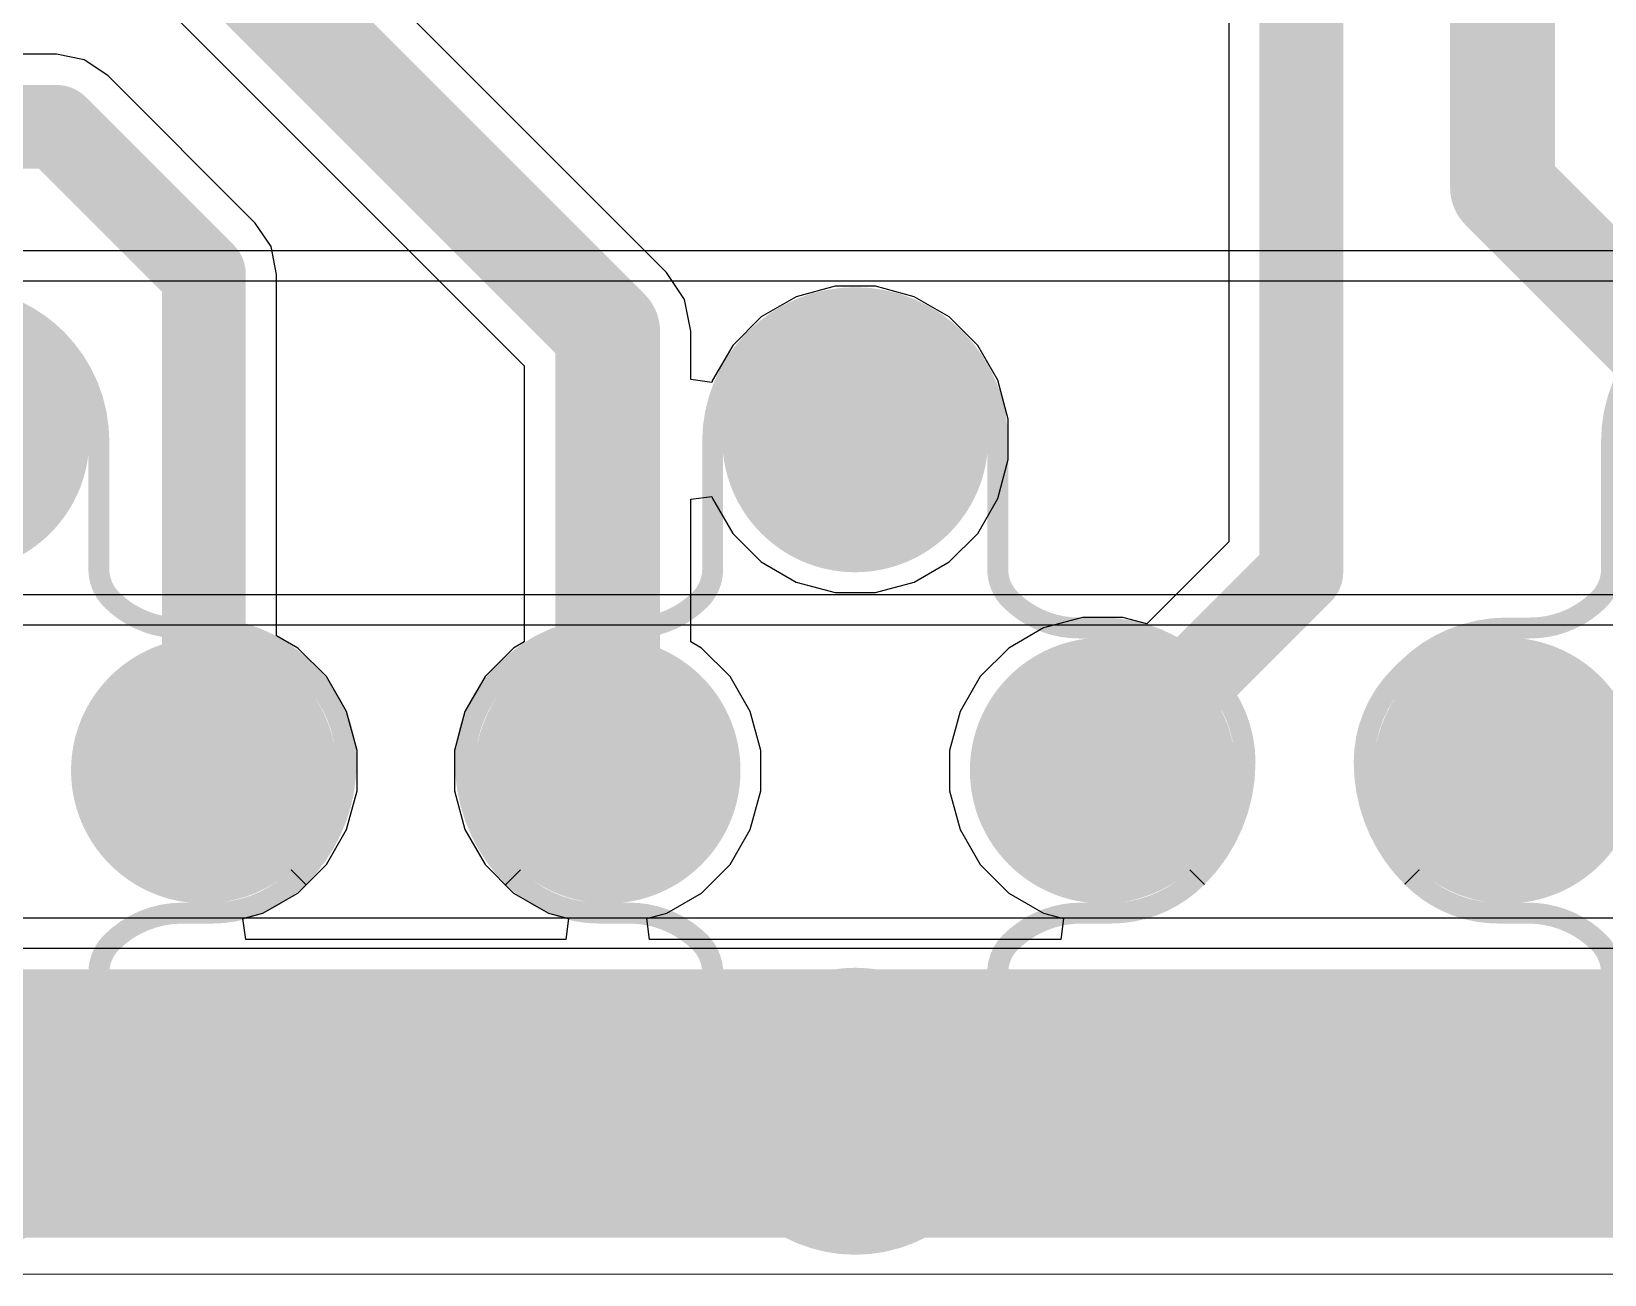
# Model space of a CAD drawing. Header units: millimetres. Extents: x 0.2 to 47.8, y 0.1 to 26.
# Drawn here: x 31.01 to 40.54, y 0.25 to 7.79 of the extents above; entities that cross this region are included whole.
import ezdxf

# ---------------------------------------------------------------- set-up
doc = ezdxf.new("R2010")
doc.units = ezdxf.units.MM
for name, color, linetype in [('BottomLayer', 5, 'Continuous'), ('TopLayer', 1, 'Continuous'), ('TopOverlay', 2, 'Continuous'), ('TopPaste', 8, 'Continuous'), ('TopSolder', 216, 'Continuous'), ('ViaHoleLayer', 16, 'Continuous')]:
    doc.layers.add(name, color=color, linetype=linetype)

# ---------------------------------------------------------------- blocks, each defined once
blk = doc.blocks.new('2_2_P___17')
at = {"layer": 'TopLayer'}
h = blk.add_hatch(color=1, dxfattribs=at)
edge = h.paths.add_edge_path()
edge.add_arc((0, 2.00000108), 0.7499985, 0, 360)
h = blk.add_hatch(color=1, dxfattribs=at)
edge = h.paths.add_edge_path()
edge.add_arc((-1.49999954, 0), 0.7499985, 0, 360)
h = blk.add_hatch(color=1, dxfattribs=at)
edge = h.paths.add_edge_path()
edge.add_arc((1.49999954, 0), 0.7499985, 0, 360)
h = blk.add_hatch(color=1, dxfattribs=at)
edge = h.paths.add_edge_path()
edge.add_arc((0, -2.0066), 0.7499985, 0, 360)
at = {"layer": 'TopPaste'}
h = blk.add_hatch(color=8, dxfattribs=at)
edge = h.paths.add_edge_path()
edge.add_arc((0, 2.00000108), 0.7499985, 0, 360)
h = blk.add_hatch(color=8, dxfattribs=at)
edge = h.paths.add_edge_path()
edge.add_arc((-1.49999954, 0), 0.7499985, 0, 360)
h = blk.add_hatch(color=8, dxfattribs=at)
edge = h.paths.add_edge_path()
edge.add_arc((1.49999954, 0), 0.7499985, 0, 360)
h = blk.add_hatch(color=8, dxfattribs=at)
edge = h.paths.add_edge_path()
edge.add_arc((0, -2.0066), 0.7499985, 0, 360)
at = {"layer": 'TopSolder'}
h = blk.add_hatch(color=216, dxfattribs=at)
edge = h.paths.add_edge_path()
edge.add_arc((0, 2.00000108), 0.80499966, 0, 360)
h = blk.add_hatch(color=216, dxfattribs=at)
edge = h.paths.add_edge_path()
edge.add_arc((-1.49999954, 0), 0.80499966, 0, 360)
h = blk.add_hatch(color=216, dxfattribs=at)
edge = h.paths.add_edge_path()
edge.add_arc((1.49999954, 0), 0.80499966, 0, 360)
h = blk.add_hatch(color=216, dxfattribs=at)
edge = h.paths.add_edge_path()
edge.add_arc((0, -2.0066), 0.80499966, 0, 360)
at = {"layer": 'TopOverlay', "const_width": 0.127}
for points in [[(-0.6070473, 2.6187527, -0.198912367379658), (0, 2.8702)], [(0, 2.8702, -0.198912367379658), (0.6070473, 2.6187527)], [(-0.8636, 1.99937878, -0.198912367379658), (-0.6070473, 2.6187527)], [(0.6070473, 2.6187527, -0.198912367379658), (0.8636, 1.99937878)], [(-0.8636, 1.22536204, -0.198912367379658), (-0.9397999999999999, 1.0414)], [(0.9397999999999999, 1.0414, -0.198912367379658), (0.8636, 1.22536204)], [(-0.9397999999999999, 1.0414, -0.198912367379658), (-1.3690473, 0.8636)], [(1.3690473, 0.8636, -0.198912367379658), (0.9397999999999999, 1.0414)], [(-2.06972662, 0.64807338, -0.198912367379658), (-1.5494, 0.8636)], [(1.5494, 0.8636, -0.198912367379658), (2.06972662, 0.64807338)], [(-2.3622, -0.0508, -0.198912367379658), (-2.07483202, 0.64296798)], [(2.07483202, 0.64296798, -0.198912367379658), (2.3622, -0.0508)], [(-2.14667338, -0.5711266199999999, -0.198912367379658), (-2.3622, -0.0508)], [(2.3622, -0.0508, -0.198912367379658), (2.14667338, -0.5711266199999999)], [(-1.4986, -0.8636, -0.198912367379658), (-2.1056473, -0.6121527)], [(2.1056473, -0.6121527, -0.198912367379658), (1.4986, -0.8636)], [(-1.35672068, -0.8636, -0.198912367379658), (-0.9397999999999999, -1.0362946)], [(0.9397999999999999, -1.0362946, -0.198912367379658), (1.35672068, -0.8636)], [(-0.9397999999999999, -1.0362946, -0.198912367379658), (-0.8636, -1.22025664)], [(0.8636, -1.22025664, -0.198912367379658), (0.9397999999999999, -1.0362946)], [(-0.6070473, -2.6136473, -0.198912367379658), (-0.8636, -1.99427338)], [(0.8636, -1.99427338, -0.198912367379658), (0.6070473, -2.6136473)], [(0, -2.8650946, -0.198912367379658), (-0.6070473, -2.6136473)], [(0.6070473, -2.6136473, -0.198912367379658), (0, -2.8650946)]]:
    blk.add_lwpolyline(points, format="xyb", dxfattribs=at)
at = {"layer": 'TopOverlay', "const_width": 0.0635}
for points in [[(-0.03175, 2.8702, 1), (0.03175, 2.8702, 1)], [(-0.03175, 2.8702, 1), (0.03175, 2.8702, 1)], [(-0.6387973, 2.6187527, 1), (-0.5752972999999999, 2.6187527, 1)], [(-0.6387973, 2.6187527, 1), (-0.5752972999999999, 2.6187527, 1)], [(0.5752972999999999, 2.6187527, 1), (0.6387973, 2.6187527, 1)], [(0.5752972999999999, 2.6187527, 1), (0.6387973, 2.6187527, 1)], [(-0.8953499999999999, 1.99937878, 1), (-0.83185, 1.99937878, 1)], [(-0.8953499999999999, 1.99937878, 1), (-0.83185, 1.99937878, 1)], [(0.83185, 1.99937878, 1), (0.8953499999999999, 1.99937878, 1)], [(0.83185, 1.99937878, 1), (0.8953499999999999, 1.99937878, 1)], [(-0.8953499999999999, 1.36207246, 1), (-0.83185, 1.36207246, 1)], [(-0.8953499999999999, 1.33667246, 1), (-0.83185, 1.33667246, 1)], [(0.83185, 1.36207246, 1), (0.8953499999999999, 1.36207246, 1)], [(0.83185, 1.33667246, 1), (0.8953499999999999, 1.33667246, 1)], [(-0.8953499999999999, 1.22536204, 1), (-0.83185, 1.22536204, 1)], [(-0.8953499999999999, 1.22536204, 1), (-0.83185, 1.22536204, 1)], [(0.83185, 1.22536204, 1), (0.8953499999999999, 1.22536204, 1)], [(0.83185, 1.22536204, 1), (0.8953499999999999, 1.22536204, 1)], [(-0.9715499999999999, 1.0414, 1), (-0.9080499999999999, 1.0414, 1)], [(-0.9715499999999999, 1.0414, 1), (-0.9080499999999999, 1.0414, 1)], [(0.9080499999999999, 1.0414, 1), (0.9715499999999999, 1.0414, 1)], [(0.9080499999999999, 1.0414, 1), (0.9715499999999999, 1.0414, 1)], [(-1.58115, 0.8636, 1), (-1.51765, 0.8636, 1)], [(-1.58115, 0.8636, 1), (-1.51765, 0.8636, 1)], [(-1.4007973, 0.8636, 1), (-1.3372973, 0.8636, 1)], [(-1.4007973, 0.8636, 1), (-1.3372973, 0.8636, 1)], [(1.3372973, 0.8636, 1), (1.4007973, 0.8636, 1)], [(1.3372973, 0.8636, 1), (1.4007973, 0.8636, 1)], [(1.51765, 0.8636, 1), (1.58115, 0.8636, 1)], [(1.51765, 0.8636, 1), (1.58115, 0.8636, 1)], [(-2.10658202, 0.64296798, 1), (-2.04308202, 0.64296798, 1)], [(-2.10658202, 0.64296798, 1), (-2.04308202, 0.64296798, 1)], [(-2.10147662, 0.64807338, 1), (-2.03797662, 0.64807338, 1)], [(-2.10147662, 0.64807338, 1), (-2.03797662, 0.64807338, 1)], [(2.03797662, 0.64807338, 1), (2.10147662, 0.64807338, 1)], [(2.03797662, 0.64807338, 1), (2.10147662, 0.64807338, 1)], [(2.04308202, 0.64296798, 1), (2.10658202, 0.64296798, 1)], [(2.04308202, 0.64296798, 1), (2.10658202, 0.64296798, 1)], [(-2.39395, -0.0508, 1), (-2.33045, -0.0508, 1)], [(-2.39395, -0.0508, 1), (-2.33045, -0.0508, 1)], [(2.33045, -0.0508, 1), (2.39395, -0.0508, 1)], [(2.33045, -0.0508, 1), (2.39395, -0.0508, 1)], [(-2.17842338, -0.5711266199999999, 1), (-2.11492338, -0.5711266199999999, 1)], [(-2.17842338, -0.5711266199999999, 1), (-2.11492338, -0.5711266199999999, 1)], [(-2.1373973, -0.6121527, 1), (-2.0738973, -0.6121527, 1)], [(-2.1373973, -0.6121527, 1), (-2.0738973, -0.6121527, 1)], [(2.0738973, -0.6121527, 1), (2.1373973, -0.6121527, 1)], [(2.0738973, -0.6121527, 1), (2.1373973, -0.6121527, 1)], [(2.11492338, -0.5711266199999999, 1), (2.17842338, -0.5711266199999999, 1)], [(2.11492338, -0.5711266199999999, 1), (2.17842338, -0.5711266199999999, 1)], [(-1.53035, -0.8636, 1), (-1.46685, -0.8636, 1)], [(-1.53035, -0.8636, 1), (-1.46685, -0.8636, 1)], [(-1.38847068, -0.8636, 1), (-1.32497068, -0.8636, 1)], [(-1.38847068, -0.8636, 1), (-1.32497068, -0.8636, 1)], [(1.32497068, -0.8636, 1), (1.38847068, -0.8636, 1)], [(1.32497068, -0.8636, 1), (1.38847068, -0.8636, 1)], [(1.46685, -0.8636, 1), (1.53035, -0.8636, 1)], [(1.46685, -0.8636, 1), (1.53035, -0.8636, 1)], [(-0.9715499999999999, -1.0362946, 1), (-0.9080499999999999, -1.0362946, 1)], [(-0.9715499999999999, -1.0362946, 1), (-0.9080499999999999, -1.0362946, 1)], [(0.9080499999999999, -1.0362946, 1), (0.9715499999999999, -1.0362946, 1)], [(0.9080499999999999, -1.0362946, 1), (0.9715499999999999, -1.0362946, 1)], [(-0.8953499999999999, -1.22025664, 1), (-0.83185, -1.22025664, 1)], [(-0.8953499999999999, -1.22025664, 1), (-0.83185, -1.22025664, 1)], [(0.83185, -1.22025664, 1), (0.8953499999999999, -1.22025664, 1)], [(0.83185, -1.22025664, 1), (0.8953499999999999, -1.22025664, 1)], [(-0.8953499999999999, -1.33156706, 1), (-0.83185, -1.33156706, 1)], [(-0.8953499999999999, -1.35696706, 1), (-0.83185, -1.35696706, 1)], [(0.83185, -1.33156706, 1), (0.8953499999999999, -1.33156706, 1)], [(0.83185, -1.35696706, 1), (0.8953499999999999, -1.35696706, 1)], [(-0.8953499999999999, -1.5494, 1), (-0.83185, -1.5494, 1)], [(-0.8953499999999999, -1.99427338, 1), (-0.83185, -1.99427338, 1)], [(-0.8953499999999999, -1.99427338, 1), (-0.83185, -1.99427338, 1)], [(-0.8953499999999999, -1.99427338, 1), (-0.83185, -1.99427338, 1)], [(0.83185, -1.99427338, 1), (0.8953499999999999, -1.99427338, 1)], [(0.83185, -1.99427338, 1), (0.8953499999999999, -1.99427338, 1)], [(-0.6387973, -2.6136473, 1), (-0.5752972999999999, -2.6136473, 1)], [(-0.6387973, -2.6136473, 1), (-0.5752972999999999, -2.6136473, 1)], [(0.5752972999999999, -2.6136473, 1), (0.6387973, -2.6136473, 1)], [(0.5752972999999999, -2.6136473, 1), (0.6387973, -2.6136473, 1)], [(-0.03175, -2.8650946, 1), (0.03175, -2.8650946, 1)], [(-0.03175, -2.8650946, 1), (0.03175, -2.8650946, 1)]]:
    blk.add_lwpolyline(points, format="xyb", close=True, dxfattribs=at)
at = {"layer": 'TopOverlay', "const_width": 0.127}
for points in [[(-0.8636, 1.99937878), (-0.8636, 1.33667246)], [(0.8636, 1.99937878), (0.8636, 1.33667246)], [(-0.8636, 1.36207246), (-0.8636, 1.22536204)], [(0.8636, 1.36207246), (0.8636, 1.22536204)], [(-1.3690473, 0.8636), (-1.5494, 0.8636)], [(1.5494, 0.8636), (1.3690473, 0.8636)], [(-2.06972662, 0.64807338), (-2.07483202, 0.64296798)], [(2.07483202, 0.64296798), (2.06972662, 0.64807338)], [(-2.1056473, -0.6121527), (-2.14667338, -0.5711266199999999)], [(2.14667338, -0.5711266199999999), (2.1056473, -0.6121527)], [(-1.35672068, -0.8636), (-1.4986, -0.8636)], [(1.4986, -0.8636), (1.35672068, -0.8636)], [(-0.8636, -1.22025664), (-0.8636, -1.35696706)], [(0.8636, -1.22025664), (0.8636, -1.35696706)], [(-0.8636, -1.33156706), (-0.8636, -1.99427338)], [(0.8636, -1.33156706), (0.8636, -1.99427338)], [(-0.8636, -1.5494), (-0.8636, -1.99427338)]]:
    blk.add_lwpolyline(points, dxfattribs=at)
blk = doc.blocks.new('2_2_P___18')
at = {"layer": 'TopLayer'}
h = blk.add_hatch(color=1, dxfattribs=at)
edge = h.paths.add_edge_path()
edge.add_arc((0, 2.00000108), 0.7499985, 0, 360)
h = blk.add_hatch(color=1, dxfattribs=at)
edge = h.paths.add_edge_path()
edge.add_arc((-1.49999954, 0), 0.7499985, 0, 360)
h = blk.add_hatch(color=1, dxfattribs=at)
edge = h.paths.add_edge_path()
edge.add_arc((1.49999954, 0), 0.7499985, 0, 360)
h = blk.add_hatch(color=1, dxfattribs=at)
edge = h.paths.add_edge_path()
edge.add_arc((0, -2.0066), 0.7499985, 0, 360)
at = {"layer": 'TopPaste'}
h = blk.add_hatch(color=8, dxfattribs=at)
edge = h.paths.add_edge_path()
edge.add_arc((0, 2.00000108), 0.7499985, 0, 360)
h = blk.add_hatch(color=8, dxfattribs=at)
edge = h.paths.add_edge_path()
edge.add_arc((-1.49999954, 0), 0.7499985, 0, 360)
h = blk.add_hatch(color=8, dxfattribs=at)
edge = h.paths.add_edge_path()
edge.add_arc((1.49999954, 0), 0.7499985, 0, 360)
h = blk.add_hatch(color=8, dxfattribs=at)
edge = h.paths.add_edge_path()
edge.add_arc((0, -2.0066), 0.7499985, 0, 360)
at = {"layer": 'TopSolder'}
h = blk.add_hatch(color=216, dxfattribs=at)
edge = h.paths.add_edge_path()
edge.add_arc((0, 2.00000108), 0.80499966, 0, 360)
h = blk.add_hatch(color=216, dxfattribs=at)
edge = h.paths.add_edge_path()
edge.add_arc((-1.49999954, 0), 0.80499966, 0, 360)
h = blk.add_hatch(color=216, dxfattribs=at)
edge = h.paths.add_edge_path()
edge.add_arc((1.49999954, 0), 0.80499966, 0, 360)
h = blk.add_hatch(color=216, dxfattribs=at)
edge = h.paths.add_edge_path()
edge.add_arc((0, -2.0066), 0.80499966, 0, 360)
at = {"layer": 'TopOverlay', "const_width": 0.127}
for points in [[(-0.6070473, 2.6187527, -0.198912367379658), (0, 2.8702)], [(0, 2.8702, -0.198912367379658), (0.6070473, 2.6187527)], [(-0.8636, 1.99937878, -0.198912367379658), (-0.6070473, 2.6187527)], [(0.6070473, 2.6187527, -0.198912367379658), (0.8636, 1.99937878)], [(-0.8636, 1.22536204, -0.198912367379658), (-0.9397999999999999, 1.0414)], [(0.9397999999999999, 1.0414, -0.198912367379658), (0.8636, 1.22536204)], [(-0.9397999999999999, 1.0414, -0.198912367379658), (-1.3690473, 0.8636)], [(1.3690473, 0.8636, -0.198912367379658), (0.9397999999999999, 1.0414)], [(-2.06972662, 0.64807338, -0.198912367379658), (-1.5494, 0.8636)], [(1.5494, 0.8636, -0.198912367379658), (2.06972662, 0.64807338)], [(-2.3622, -0.0508, -0.198912367379658), (-2.07483202, 0.64296798)], [(2.07483202, 0.64296798, -0.198912367379658), (2.3622, -0.0508)], [(-2.14667338, -0.5711266199999999, -0.198912367379658), (-2.3622, -0.0508)], [(2.3622, -0.0508, -0.198912367379658), (2.14667338, -0.5711266199999999)], [(-1.4986, -0.8636, -0.198912367379658), (-2.1056473, -0.6121527)], [(2.1056473, -0.6121527, -0.198912367379658), (1.4986, -0.8636)], [(-1.35672068, -0.8636, -0.198912367379658), (-0.9397999999999999, -1.0362946)], [(0.9397999999999999, -1.0362946, -0.198912367379658), (1.35672068, -0.8636)], [(-0.9397999999999999, -1.0362946, -0.198912367379658), (-0.8636, -1.22025664)], [(0.8636, -1.22025664, -0.198912367379658), (0.9397999999999999, -1.0362946)], [(-0.6070473, -2.6136473, -0.198912367379658), (-0.8636, -1.99427338)], [(0.8636, -1.99427338, -0.198912367379658), (0.6070473, -2.6136473)], [(0, -2.8650946, -0.198912367379658), (-0.6070473, -2.6136473)], [(0.6070473, -2.6136473, -0.198912367379658), (0, -2.8650946)]]:
    blk.add_lwpolyline(points, format="xyb", dxfattribs=at)
at = {"layer": 'TopOverlay', "const_width": 0.0635}
for points in [[(-0.03175, 2.8702, 1), (0.03175, 2.8702, 1)], [(-0.03175, 2.8702, 1), (0.03175, 2.8702, 1)], [(-0.6387973, 2.6187527, 1), (-0.5752972999999999, 2.6187527, 1)], [(-0.6387973, 2.6187527, 1), (-0.5752972999999999, 2.6187527, 1)], [(0.5752972999999999, 2.6187527, 1), (0.6387973, 2.6187527, 1)], [(0.5752972999999999, 2.6187527, 1), (0.6387973, 2.6187527, 1)], [(-0.8953499999999999, 1.99937878, 1), (-0.83185, 1.99937878, 1)], [(-0.8953499999999999, 1.99937878, 1), (-0.83185, 1.99937878, 1)], [(0.83185, 1.99937878, 1), (0.8953499999999999, 1.99937878, 1)], [(0.83185, 1.99937878, 1), (0.8953499999999999, 1.99937878, 1)], [(-0.8953499999999999, 1.36207246, 1), (-0.83185, 1.36207246, 1)], [(-0.8953499999999999, 1.33667246, 1), (-0.83185, 1.33667246, 1)], [(0.83185, 1.36207246, 1), (0.8953499999999999, 1.36207246, 1)], [(0.83185, 1.33667246, 1), (0.8953499999999999, 1.33667246, 1)], [(-0.8953499999999999, 1.22536204, 1), (-0.83185, 1.22536204, 1)], [(-0.8953499999999999, 1.22536204, 1), (-0.83185, 1.22536204, 1)], [(0.83185, 1.22536204, 1), (0.8953499999999999, 1.22536204, 1)], [(0.83185, 1.22536204, 1), (0.8953499999999999, 1.22536204, 1)], [(-0.9715499999999999, 1.0414, 1), (-0.9080499999999999, 1.0414, 1)], [(-0.9715499999999999, 1.0414, 1), (-0.9080499999999999, 1.0414, 1)], [(0.9080499999999999, 1.0414, 1), (0.9715499999999999, 1.0414, 1)], [(0.9080499999999999, 1.0414, 1), (0.9715499999999999, 1.0414, 1)], [(-1.58115, 0.8636, 1), (-1.51765, 0.8636, 1)], [(-1.58115, 0.8636, 1), (-1.51765, 0.8636, 1)], [(-1.4007973, 0.8636, 1), (-1.3372973, 0.8636, 1)], [(-1.4007973, 0.8636, 1), (-1.3372973, 0.8636, 1)], [(1.3372973, 0.8636, 1), (1.4007973, 0.8636, 1)], [(1.3372973, 0.8636, 1), (1.4007973, 0.8636, 1)], [(1.51765, 0.8636, 1), (1.58115, 0.8636, 1)], [(1.51765, 0.8636, 1), (1.58115, 0.8636, 1)], [(-2.10658202, 0.64296798, 1), (-2.04308202, 0.64296798, 1)], [(-2.10658202, 0.64296798, 1), (-2.04308202, 0.64296798, 1)], [(-2.10147662, 0.64807338, 1), (-2.03797662, 0.64807338, 1)], [(-2.10147662, 0.64807338, 1), (-2.03797662, 0.64807338, 1)], [(2.03797662, 0.64807338, 1), (2.10147662, 0.64807338, 1)], [(2.03797662, 0.64807338, 1), (2.10147662, 0.64807338, 1)], [(2.04308202, 0.64296798, 1), (2.10658202, 0.64296798, 1)], [(2.04308202, 0.64296798, 1), (2.10658202, 0.64296798, 1)], [(-2.39395, -0.0508, 1), (-2.33045, -0.0508, 1)], [(-2.39395, -0.0508, 1), (-2.33045, -0.0508, 1)], [(2.33045, -0.0508, 1), (2.39395, -0.0508, 1)], [(2.33045, -0.0508, 1), (2.39395, -0.0508, 1)], [(-2.17842338, -0.5711266199999999, 1), (-2.11492338, -0.5711266199999999, 1)], [(-2.17842338, -0.5711266199999999, 1), (-2.11492338, -0.5711266199999999, 1)], [(-2.1373973, -0.6121527, 1), (-2.0738973, -0.6121527, 1)], [(-2.1373973, -0.6121527, 1), (-2.0738973, -0.6121527, 1)], [(2.0738973, -0.6121527, 1), (2.1373973, -0.6121527, 1)], [(2.0738973, -0.6121527, 1), (2.1373973, -0.6121527, 1)], [(2.11492338, -0.5711266199999999, 1), (2.17842338, -0.5711266199999999, 1)], [(2.11492338, -0.5711266199999999, 1), (2.17842338, -0.5711266199999999, 1)], [(-1.53035, -0.8636, 1), (-1.46685, -0.8636, 1)], [(-1.53035, -0.8636, 1), (-1.46685, -0.8636, 1)], [(-1.38847068, -0.8636, 1), (-1.32497068, -0.8636, 1)], [(-1.38847068, -0.8636, 1), (-1.32497068, -0.8636, 1)], [(1.32497068, -0.8636, 1), (1.38847068, -0.8636, 1)], [(1.32497068, -0.8636, 1), (1.38847068, -0.8636, 1)], [(1.46685, -0.8636, 1), (1.53035, -0.8636, 1)], [(1.46685, -0.8636, 1), (1.53035, -0.8636, 1)], [(-0.9715499999999999, -1.0362946, 1), (-0.9080499999999999, -1.0362946, 1)], [(-0.9715499999999999, -1.0362946, 1), (-0.9080499999999999, -1.0362946, 1)], [(0.9080499999999999, -1.0362946, 1), (0.9715499999999999, -1.0362946, 1)], [(0.9080499999999999, -1.0362946, 1), (0.9715499999999999, -1.0362946, 1)], [(-0.8953499999999999, -1.22025664, 1), (-0.83185, -1.22025664, 1)], [(-0.8953499999999999, -1.22025664, 1), (-0.83185, -1.22025664, 1)], [(0.83185, -1.22025664, 1), (0.8953499999999999, -1.22025664, 1)], [(0.83185, -1.22025664, 1), (0.8953499999999999, -1.22025664, 1)], [(-0.8953499999999999, -1.33156706, 1), (-0.83185, -1.33156706, 1)], [(-0.8953499999999999, -1.35696706, 1), (-0.83185, -1.35696706, 1)], [(0.83185, -1.33156706, 1), (0.8953499999999999, -1.33156706, 1)], [(0.83185, -1.35696706, 1), (0.8953499999999999, -1.35696706, 1)], [(-0.8953499999999999, -1.5494, 1), (-0.83185, -1.5494, 1)], [(-0.8953499999999999, -1.99427338, 1), (-0.83185, -1.99427338, 1)], [(-0.8953499999999999, -1.99427338, 1), (-0.83185, -1.99427338, 1)], [(-0.8953499999999999, -1.99427338, 1), (-0.83185, -1.99427338, 1)], [(0.83185, -1.99427338, 1), (0.8953499999999999, -1.99427338, 1)], [(0.83185, -1.99427338, 1), (0.8953499999999999, -1.99427338, 1)], [(-0.6387973, -2.6136473, 1), (-0.5752972999999999, -2.6136473, 1)], [(-0.6387973, -2.6136473, 1), (-0.5752972999999999, -2.6136473, 1)], [(0.5752972999999999, -2.6136473, 1), (0.6387973, -2.6136473, 1)], [(0.5752972999999999, -2.6136473, 1), (0.6387973, -2.6136473, 1)], [(-0.03175, -2.8650946, 1), (0.03175, -2.8650946, 1)], [(-0.03175, -2.8650946, 1), (0.03175, -2.8650946, 1)]]:
    blk.add_lwpolyline(points, format="xyb", close=True, dxfattribs=at)
at = {"layer": 'TopOverlay', "const_width": 0.127}
for points in [[(-0.8636, 1.99937878), (-0.8636, 1.33667246)], [(0.8636, 1.99937878), (0.8636, 1.33667246)], [(-0.8636, 1.36207246), (-0.8636, 1.22536204)], [(0.8636, 1.36207246), (0.8636, 1.22536204)], [(-1.3690473, 0.8636), (-1.5494, 0.8636)], [(1.5494, 0.8636), (1.3690473, 0.8636)], [(-2.06972662, 0.64807338), (-2.07483202, 0.64296798)], [(2.07483202, 0.64296798), (2.06972662, 0.64807338)], [(-2.1056473, -0.6121527), (-2.14667338, -0.5711266199999999)], [(2.14667338, -0.5711266199999999), (2.1056473, -0.6121527)], [(-1.35672068, -0.8636), (-1.4986, -0.8636)], [(1.4986, -0.8636), (1.35672068, -0.8636)], [(-0.8636, -1.22025664), (-0.8636, -1.35696706)], [(0.8636, -1.22025664), (0.8636, -1.35696706)], [(-0.8636, -1.33156706), (-0.8636, -1.99427338)], [(0.8636, -1.33156706), (0.8636, -1.99427338)], [(-0.8636, -1.5494), (-0.8636, -1.99427338)]]:
    blk.add_lwpolyline(points, dxfattribs=at)
blk = doc.blocks.new('2_2_P___19')
at = {"layer": 'TopLayer'}
h = blk.add_hatch(color=1, dxfattribs=at)
edge = h.paths.add_edge_path()
edge.add_arc((0, 2.00000108), 0.7499985, 0, 360)
h = blk.add_hatch(color=1, dxfattribs=at)
edge = h.paths.add_edge_path()
edge.add_arc((-1.49999954, 0), 0.7499985, 0, 360)
h = blk.add_hatch(color=1, dxfattribs=at)
edge = h.paths.add_edge_path()
edge.add_arc((1.49999954, 0), 0.7499985, 0, 360)
h = blk.add_hatch(color=1, dxfattribs=at)
edge = h.paths.add_edge_path()
edge.add_arc((0, -2.0066), 0.7499985, 0, 360)
at = {"layer": 'TopPaste'}
h = blk.add_hatch(color=8, dxfattribs=at)
edge = h.paths.add_edge_path()
edge.add_arc((0, 2.00000108), 0.7499985, 0, 360)
h = blk.add_hatch(color=8, dxfattribs=at)
edge = h.paths.add_edge_path()
edge.add_arc((-1.49999954, 0), 0.7499985, 0, 360)
h = blk.add_hatch(color=8, dxfattribs=at)
edge = h.paths.add_edge_path()
edge.add_arc((1.49999954, 0), 0.7499985, 0, 360)
h = blk.add_hatch(color=8, dxfattribs=at)
edge = h.paths.add_edge_path()
edge.add_arc((0, -2.0066), 0.7499985, 0, 360)
at = {"layer": 'TopSolder'}
h = blk.add_hatch(color=216, dxfattribs=at)
edge = h.paths.add_edge_path()
edge.add_arc((0, 2.00000108), 0.80499966, 0, 360)
h = blk.add_hatch(color=216, dxfattribs=at)
edge = h.paths.add_edge_path()
edge.add_arc((-1.49999954, 0), 0.80499966, 0, 360)
h = blk.add_hatch(color=216, dxfattribs=at)
edge = h.paths.add_edge_path()
edge.add_arc((1.49999954, 0), 0.80499966, 0, 360)
h = blk.add_hatch(color=216, dxfattribs=at)
edge = h.paths.add_edge_path()
edge.add_arc((0, -2.0066), 0.80499966, 0, 360)
at = {"layer": 'TopOverlay', "const_width": 0.127}
for points in [[(-0.6070473, 2.6187527, -0.198912367379658), (0, 2.8702)], [(0, 2.8702, -0.198912367379658), (0.6070473, 2.6187527)], [(-0.8636, 1.99937878, -0.198912367379658), (-0.6070473, 2.6187527)], [(0.6070473, 2.6187527, -0.198912367379658), (0.8636, 1.99937878)], [(-0.8636, 1.22536204, -0.198912367379658), (-0.9397999999999999, 1.0414)], [(0.9397999999999999, 1.0414, -0.198912367379658), (0.8636, 1.22536204)], [(-0.9397999999999999, 1.0414, -0.198912367379658), (-1.3690473, 0.8636)], [(1.3690473, 0.8636, -0.198912367379658), (0.9397999999999999, 1.0414)], [(-2.06972662, 0.64807338, -0.198912367379658), (-1.5494, 0.8636)], [(1.5494, 0.8636, -0.198912367379658), (2.06972662, 0.64807338)], [(-2.3622, -0.0508, -0.198912367379658), (-2.07483202, 0.64296798)], [(2.07483202, 0.64296798, -0.198912367379658), (2.3622, -0.0508)], [(-2.14667338, -0.5711266199999999, -0.198912367379658), (-2.3622, -0.0508)], [(2.3622, -0.0508, -0.198912367379658), (2.14667338, -0.5711266199999999)], [(-1.4986, -0.8636, -0.198912367379658), (-2.1056473, -0.6121527)], [(2.1056473, -0.6121527, -0.198912367379658), (1.4986, -0.8636)], [(-1.35672068, -0.8636, -0.198912367379658), (-0.9397999999999999, -1.0362946)], [(0.9397999999999999, -1.0362946, -0.198912367379658), (1.35672068, -0.8636)], [(-0.9397999999999999, -1.0362946, -0.198912367379658), (-0.8636, -1.22025664)], [(0.8636, -1.22025664, -0.198912367379658), (0.9397999999999999, -1.0362946)], [(-0.6070473, -2.6136473, -0.198912367379658), (-0.8636, -1.99427338)], [(0.8636, -1.99427338, -0.198912367379658), (0.6070473, -2.6136473)], [(0, -2.8650946, -0.198912367379658), (-0.6070473, -2.6136473)], [(0.6070473, -2.6136473, -0.198912367379658), (0, -2.8650946)]]:
    blk.add_lwpolyline(points, format="xyb", dxfattribs=at)
at = {"layer": 'TopOverlay', "const_width": 0.0635}
for points in [[(-0.03175, 2.8702, 1), (0.03175, 2.8702, 1)], [(-0.03175, 2.8702, 1), (0.03175, 2.8702, 1)], [(-0.6387973, 2.6187527, 1), (-0.5752972999999999, 2.6187527, 1)], [(-0.6387973, 2.6187527, 1), (-0.5752972999999999, 2.6187527, 1)], [(0.5752972999999999, 2.6187527, 1), (0.6387973, 2.6187527, 1)], [(0.5752972999999999, 2.6187527, 1), (0.6387973, 2.6187527, 1)], [(-0.8953499999999999, 1.99937878, 1), (-0.83185, 1.99937878, 1)], [(-0.8953499999999999, 1.99937878, 1), (-0.83185, 1.99937878, 1)], [(0.83185, 1.99937878, 1), (0.8953499999999999, 1.99937878, 1)], [(0.83185, 1.99937878, 1), (0.8953499999999999, 1.99937878, 1)], [(-0.8953499999999999, 1.36207246, 1), (-0.83185, 1.36207246, 1)], [(-0.8953499999999999, 1.33667246, 1), (-0.83185, 1.33667246, 1)], [(0.83185, 1.36207246, 1), (0.8953499999999999, 1.36207246, 1)], [(0.83185, 1.33667246, 1), (0.8953499999999999, 1.33667246, 1)], [(-0.8953499999999999, 1.22536204, 1), (-0.83185, 1.22536204, 1)], [(-0.8953499999999999, 1.22536204, 1), (-0.83185, 1.22536204, 1)], [(0.83185, 1.22536204, 1), (0.8953499999999999, 1.22536204, 1)], [(0.83185, 1.22536204, 1), (0.8953499999999999, 1.22536204, 1)], [(-0.9715499999999999, 1.0414, 1), (-0.9080499999999999, 1.0414, 1)], [(-0.9715499999999999, 1.0414, 1), (-0.9080499999999999, 1.0414, 1)], [(0.9080499999999999, 1.0414, 1), (0.9715499999999999, 1.0414, 1)], [(0.9080499999999999, 1.0414, 1), (0.9715499999999999, 1.0414, 1)], [(-1.58115, 0.8636, 1), (-1.51765, 0.8636, 1)], [(-1.58115, 0.8636, 1), (-1.51765, 0.8636, 1)], [(-1.4007973, 0.8636, 1), (-1.3372973, 0.8636, 1)], [(-1.4007973, 0.8636, 1), (-1.3372973, 0.8636, 1)], [(1.3372973, 0.8636, 1), (1.4007973, 0.8636, 1)], [(1.3372973, 0.8636, 1), (1.4007973, 0.8636, 1)], [(1.51765, 0.8636, 1), (1.58115, 0.8636, 1)], [(1.51765, 0.8636, 1), (1.58115, 0.8636, 1)], [(-2.10658202, 0.64296798, 1), (-2.04308202, 0.64296798, 1)], [(-2.10658202, 0.64296798, 1), (-2.04308202, 0.64296798, 1)], [(-2.10147662, 0.64807338, 1), (-2.03797662, 0.64807338, 1)], [(-2.10147662, 0.64807338, 1), (-2.03797662, 0.64807338, 1)], [(2.03797662, 0.64807338, 1), (2.10147662, 0.64807338, 1)], [(2.03797662, 0.64807338, 1), (2.10147662, 0.64807338, 1)], [(2.04308202, 0.64296798, 1), (2.10658202, 0.64296798, 1)], [(2.04308202, 0.64296798, 1), (2.10658202, 0.64296798, 1)], [(-2.39395, -0.0508, 1), (-2.33045, -0.0508, 1)], [(-2.39395, -0.0508, 1), (-2.33045, -0.0508, 1)], [(2.33045, -0.0508, 1), (2.39395, -0.0508, 1)], [(2.33045, -0.0508, 1), (2.39395, -0.0508, 1)], [(-2.17842338, -0.5711266199999999, 1), (-2.11492338, -0.5711266199999999, 1)], [(-2.17842338, -0.5711266199999999, 1), (-2.11492338, -0.5711266199999999, 1)], [(-2.1373973, -0.6121527, 1), (-2.0738973, -0.6121527, 1)], [(-2.1373973, -0.6121527, 1), (-2.0738973, -0.6121527, 1)], [(2.0738973, -0.6121527, 1), (2.1373973, -0.6121527, 1)], [(2.0738973, -0.6121527, 1), (2.1373973, -0.6121527, 1)], [(2.11492338, -0.5711266199999999, 1), (2.17842338, -0.5711266199999999, 1)], [(2.11492338, -0.5711266199999999, 1), (2.17842338, -0.5711266199999999, 1)], [(-1.53035, -0.8636, 1), (-1.46685, -0.8636, 1)], [(-1.53035, -0.8636, 1), (-1.46685, -0.8636, 1)], [(-1.38847068, -0.8636, 1), (-1.32497068, -0.8636, 1)], [(-1.38847068, -0.8636, 1), (-1.32497068, -0.8636, 1)], [(1.32497068, -0.8636, 1), (1.38847068, -0.8636, 1)], [(1.32497068, -0.8636, 1), (1.38847068, -0.8636, 1)], [(1.46685, -0.8636, 1), (1.53035, -0.8636, 1)], [(1.46685, -0.8636, 1), (1.53035, -0.8636, 1)], [(-0.9715499999999999, -1.0362946, 1), (-0.9080499999999999, -1.0362946, 1)], [(-0.9715499999999999, -1.0362946, 1), (-0.9080499999999999, -1.0362946, 1)], [(0.9080499999999999, -1.0362946, 1), (0.9715499999999999, -1.0362946, 1)], [(0.9080499999999999, -1.0362946, 1), (0.9715499999999999, -1.0362946, 1)], [(-0.8953499999999999, -1.22025664, 1), (-0.83185, -1.22025664, 1)], [(-0.8953499999999999, -1.22025664, 1), (-0.83185, -1.22025664, 1)], [(0.83185, -1.22025664, 1), (0.8953499999999999, -1.22025664, 1)], [(0.83185, -1.22025664, 1), (0.8953499999999999, -1.22025664, 1)], [(-0.8953499999999999, -1.33156706, 1), (-0.83185, -1.33156706, 1)], [(-0.8953499999999999, -1.35696706, 1), (-0.83185, -1.35696706, 1)], [(0.83185, -1.33156706, 1), (0.8953499999999999, -1.33156706, 1)], [(0.83185, -1.35696706, 1), (0.8953499999999999, -1.35696706, 1)], [(-0.8953499999999999, -1.5494, 1), (-0.83185, -1.5494, 1)], [(-0.8953499999999999, -1.99427338, 1), (-0.83185, -1.99427338, 1)], [(-0.8953499999999999, -1.99427338, 1), (-0.83185, -1.99427338, 1)], [(-0.8953499999999999, -1.99427338, 1), (-0.83185, -1.99427338, 1)], [(0.83185, -1.99427338, 1), (0.8953499999999999, -1.99427338, 1)], [(0.83185, -1.99427338, 1), (0.8953499999999999, -1.99427338, 1)], [(-0.6387973, -2.6136473, 1), (-0.5752972999999999, -2.6136473, 1)], [(-0.6387973, -2.6136473, 1), (-0.5752972999999999, -2.6136473, 1)], [(0.5752972999999999, -2.6136473, 1), (0.6387973, -2.6136473, 1)], [(0.5752972999999999, -2.6136473, 1), (0.6387973, -2.6136473, 1)], [(-0.03175, -2.8650946, 1), (0.03175, -2.8650946, 1)], [(-0.03175, -2.8650946, 1), (0.03175, -2.8650946, 1)]]:
    blk.add_lwpolyline(points, format="xyb", close=True, dxfattribs=at)
at = {"layer": 'TopOverlay', "const_width": 0.127}
for points in [[(-0.8636, 1.99937878), (-0.8636, 1.33667246)], [(0.8636, 1.99937878), (0.8636, 1.33667246)], [(-0.8636, 1.36207246), (-0.8636, 1.22536204)], [(0.8636, 1.36207246), (0.8636, 1.22536204)], [(-1.3690473, 0.8636), (-1.5494, 0.8636)], [(1.5494, 0.8636), (1.3690473, 0.8636)], [(-2.06972662, 0.64807338), (-2.07483202, 0.64296798)], [(2.07483202, 0.64296798), (2.06972662, 0.64807338)], [(-2.1056473, -0.6121527), (-2.14667338, -0.5711266199999999)], [(2.14667338, -0.5711266199999999), (2.1056473, -0.6121527)], [(-1.35672068, -0.8636), (-1.4986, -0.8636)], [(1.4986, -0.8636), (1.35672068, -0.8636)], [(-0.8636, -1.22025664), (-0.8636, -1.35696706)], [(0.8636, -1.22025664), (0.8636, -1.35696706)], [(-0.8636, -1.33156706), (-0.8636, -1.99427338)], [(0.8636, -1.33156706), (0.8636, -1.99427338)], [(-0.8636, -1.5494), (-0.8636, -1.99427338)]]:
    blk.add_lwpolyline(points, dxfattribs=at)

msp = doc.modelspace()

# ---------------------------------------------------------------- hatches: boundary and pattern name
at = {"layer": 'BottomLayer'}
h = msp.add_hatch(color=5, dxfattribs=at)
edge = h.paths.add_edge_path()
edge.add_arc((35.99229022, 5.32344884), 0.2999994, 0, 360)
h = msp.add_hatch(color=5, dxfattribs=at)
edge = h.paths.add_edge_path()
edge.add_arc((34.49229068, 3.31684884), 0.2999994, 0, 360)
h = msp.add_hatch(color=5, dxfattribs=at)
edge = h.paths.add_edge_path()
edge.add_arc((39.94339992, 3.3071181), 0.2999994, 0, 360)
at = {"layer": 'TopLayer'}
h = msp.add_hatch(color=1, dxfattribs=at)
edge = h.paths.add_edge_path()
edge.add_arc((35.99229022, 5.32344884), 0.2999994, 0, 360)
h = msp.add_hatch(color=1, dxfattribs=at)
edge = h.paths.add_edge_path()
edge.add_arc((34.49229068, 3.31684884), 0.2999994, 0, 360)
h = msp.add_hatch(color=1, dxfattribs=at)
edge = h.paths.add_edge_path()
edge.add_arc((39.94339992, 3.3071181), 0.2999994, 0, 360)
msp.add_hatch(color=1, dxfattribs=at).paths.add_polyline_path([(2.3483443, 0.4761992), (42.40859946, 0.4761992), (42.40859946, 2.1017992), (2.3483443, 2.1017992)])
at = {"layer": 'ViaHoleLayer'}
h = msp.add_hatch(color=16, dxfattribs=at)
edge = h.paths.add_edge_path()
edge.add_arc((35.99229022, 5.32344884), 0.1499997, 0, 360)
h = msp.add_hatch(color=16, dxfattribs=at)
edge = h.paths.add_edge_path()
edge.add_arc((34.49229068, 3.31684884), 0.1499997, 0, 360)
h = msp.add_hatch(color=16, dxfattribs=at)
edge = h.paths.add_edge_path()
edge.add_arc((39.94339992, 3.3071181), 0.1499997, 0, 360)

# ---------------------------------------------------------------- linework, layer by layer
at = {"layer": 'BottomLayer'}
for p, q in [((42.03699745999999, 6.45508234), (2.54, 6.45508234)), ((2.54, 6.2738), (42.037, 6.2738)), ((41.43323946, 4.372282339999999), (2.73971512, 4.372282339999999)), ((1.06801158, 4.191), (41.56827347999999, 4.191)), ((42.418, 2.413), (1.06801158, 2.413)), ((1.06801158, 2.23171766), (40.84103083999999, 2.23171766)), ((40.84611338, 0.2535301), (0.25897586, 0.2589403))]:
    msp.add_line(p, q, dxfattribs=at)
at = {"layer": 'TopLayer'}
for p, q in [((34.854007, 6.32556266), (32.02510231999999, 9.15446734)), ((38.25994126, 8.9470992), (38.25994126, 4.692764299999999)), ((31.16300854, 8.588197199999998), (33.99191322, 5.75929252)), ((31.156402, 7.6474574), (26.6397613, 7.6474574)), ((31.32488274, 7.61394464), (31.156402, 7.6474574)), ((31.46771202, 7.518509219999999), (31.32488274, 7.61394464)), ((32.36174122, 6.624480019999999), (31.46771202, 7.518509219999999)), ((32.45717663999999, 6.481650739999999), (32.36174122, 6.624480019999999)), ((32.4906894, 6.31317), (32.45717663999999, 6.481650739999999)), ((32.4906894, 4.12426404), (32.4906894, 6.31317)), ((34.96347846, 6.161727579999999), (34.854007, 6.32556266)), ((35.8747695, 6.2415166), (35.63879842, 6.17828838)), ((36.11906162, 6.2415166), (35.8747695, 6.2415166)), ((36.3550327, 6.17828838), (36.11906162, 6.2415166)), ((35.00191882, 5.96847168), (34.96347846, 6.161727579999999)), ((35.63879842, 6.17828838), (35.4272342, 6.056142319999999)), ((36.56659692, 6.056142319999999), (36.3550327, 6.17828838)), ((35.4272342, 6.056142319999999), (35.25449134, 5.88339946)), ((36.73933978, 5.88339946), (36.56659692, 6.056142319999999)), ((35.00191882, 5.6757697), (35.00191882, 5.96847168)), ((35.25449134, 5.88339946), (35.13234528, 5.671835239999999)), ((36.86148584, 5.671835239999999), (36.73933978, 5.88339946)), ((33.99191322, 5.75929252), (33.99191322, 4.0868854)), ((35.12891882, 5.659048879999999), (35.00191882, 5.6757697)), ((35.13234528, 5.671835239999999), (35.12891882, 5.659048879999999)), ((36.92471406, 5.43586416), (36.86148584, 5.671835239999999)), ((36.92471406, 5.19157204), (36.92471406, 5.43586416)), ((36.86148584, 4.95560096), (36.92471406, 5.19157204)), ((35.00191882, 4.9516665), (35.12891882, 4.96838732)), ((35.12891882, 4.96838732), (35.13234528, 4.95560096)), ((35.00191882, 4.0868854), (35.00191882, 4.9516665)), ((35.13234528, 4.95560096), (35.25449134, 4.744036739999999)), ((36.73933978, 4.744036739999999), (36.86148584, 4.95560096)), ((35.25449134, 4.744036739999999), (35.4272342, 4.57129388)), ((36.56659692, 4.57129388), (36.73933978, 4.744036739999999)), ((38.25994126, 4.692764299999999), (37.76341444, 4.19623748)), ((35.4272342, 4.57129388), (35.63879842, 4.449147819999999)), ((36.3550327, 4.449147819999999), (36.56659692, 4.57129388)), ((35.63879842, 4.449147819999999), (35.8747695, 4.385919599999999)), ((35.8747695, 4.385919599999999), (36.11906162, 4.385919599999999)), ((36.11906162, 4.385919599999999), (36.3550327, 4.449147819999999)), ((37.37476904, 4.234916599999999), (37.13879796, 4.171688379999999)), ((37.61906116, 4.234916599999999), (37.37476904, 4.234916599999999)), ((37.76341444, 4.19623748), (37.61906116, 4.234916599999999)), ((32.62011256, 4.04954232), (32.4906894, 4.12426404)), ((37.13879796, 4.171688379999999), (36.92723374, 4.04954232)), ((32.79285542, 3.87679946), (32.62011256, 4.04954232)), ((33.92723466, 4.04954232), (33.7544918, 3.87679946)), ((33.99191322, 4.0868854), (33.92723466, 4.04954232)), ((35.06659738, 4.04954232), (35.00191882, 4.0868854)), ((35.23934024, 3.87679946), (35.06659738, 4.04954232)), ((36.92723374, 4.04954232), (36.75449088, 3.87679946)), ((32.91500148, 3.66523524), (32.79285542, 3.87679946)), ((33.7544918, 3.87679946), (33.63234574, 3.66523524)), ((35.3614863, 3.66523524), (35.23934024, 3.87679946)), ((36.75449088, 3.87679946), (36.63234482, 3.66523524)), ((32.9782297, 3.42926416), (32.91500148, 3.66523524)), ((33.63234574, 3.66523524), (33.56911752, 3.42926416)), ((35.42471452, 3.42926416), (35.3614863, 3.66523524)), ((36.63234482, 3.66523524), (36.5691166, 3.42926416)), ((32.9782297, 3.184972039999999), (32.9782297, 3.42926416)), ((33.56911752, 3.42926416), (33.56911752, 3.184972039999999)), ((35.42471452, 3.184972039999999), (35.42471452, 3.42926416)), ((36.5691166, 3.42926416), (36.5691166, 3.184972039999999)), ((32.91500148, 2.94900096), (32.9782297, 3.184972039999999)), ((33.56911752, 3.184972039999999), (33.63234574, 2.94900096)), ((35.3614863, 2.94900096), (35.42471452, 3.184972039999999)), ((36.5691166, 3.184972039999999), (36.63234482, 2.94900096)), ((32.79285542, 2.73743674), (32.91500148, 2.94900096)), ((33.63234574, 2.94900096), (33.7544918, 2.73743674)), ((35.23934024, 2.73743674), (35.3614863, 2.94900096)), ((36.63234482, 2.94900096), (36.75449088, 2.73743674)), ((32.62011256, 2.56469388), (32.79285542, 2.73743674)), ((33.7544918, 2.73743674), (33.92723466, 2.56469388)), ((35.06659738, 2.56469388), (35.23934024, 2.73743674)), ((36.75449088, 2.73743674), (36.92723374, 2.56469388)), ((32.40854834, 2.44254782), (32.62011256, 2.56469388)), ((33.92723466, 2.56469388), (34.13879888, 2.44254782)), ((34.85503316, 2.44254782), (35.06659738, 2.56469388)), ((36.92723374, 2.56469388), (37.13879796, 2.44254782)), ((32.28738526, 2.41008154), (32.40854834, 2.44254782)), ((32.30410354, 2.28308154), (32.28738526, 2.41008154)), ((34.13879888, 2.44254782), (34.25996196, 2.41008154)), ((34.25996196, 2.41008154), (34.24324368, 2.28308154)), ((34.73387008, 2.41008154), (34.85503316, 2.44254782)), ((34.75058836, 2.28308154), (34.73387008, 2.41008154)), ((37.13879796, 2.44254782), (37.25996104, 2.41008154)), ((37.25996104, 2.41008154), (37.24324276, 2.28308154)), ((34.24324368, 2.28308154), (32.30410354, 2.28308154)), ((37.24324276, 2.28308154), (34.75058836, 2.28308154))]:
    msp.add_line(p, q, dxfattribs=at)
for points, const_width in [([(39.91939946, 6.837718099999999), (39.91939946, 12.8064133)], 0.635), ([(38.70019946, 4.51040246), (38.70019946, 9.5693992)], 0.508), ([(31.52009952, 8.94528818), (34.49691602, 5.96847168)], 0.635), ([(26.45739946, 7.2071992), (31.156402, 7.2071992)], 0.508), ([(31.156402, 7.2071992), (32.0504312, 6.31317)], 0.508), ([(39.91939946, 6.837718099999999), (41.44339946, 5.3137181)], 0.635), ([(32.0504312, 3.3071181), (32.0504312, 6.31317)], 0.508), ([(34.49691602, 3.32147418), (34.49691602, 5.96847168)], 0.635), ([(37.4969151, 3.3071181), (38.70019946, 4.51040246)], 0.508), ([(34.49229068, 3.31684884), (34.49691602, 3.32147418)], 0.635), ([(30.55043166, 1.30456432), (41.44084676, 1.30456432)], 0.254)]:
    msp.add_lwpolyline(points, dxfattribs=dict(at, const_width=const_width))
for points, const_width in [([(31.029402, 7.2071992, 1), (31.283402, 7.2071992, 1)], 0.254), ([(31.029402, 7.2071992, 1), (31.283402, 7.2071992, 1)], 0.254), ([(39.76064946, 6.837718099999999, 1), (40.07814945999999, 6.837718099999999, 1)], 0.3175), ([(39.76064946, 6.837718099999999, 1), (40.07814945999999, 6.837718099999999, 1)], 0.3175), ([(31.9234312, 6.31317, 1), (32.1774312, 6.31317, 1)], 0.254), ([(31.9234312, 6.31317, 1), (32.1774312, 6.31317, 1)], 0.254), ([(34.33816602, 5.96847168, 1), (34.65566602, 5.96847168, 1)], 0.3175), ([(34.33816602, 5.96847168, 1), (34.65566602, 5.96847168, 1)], 0.3175), ([(38.57319946, 4.51040246, 1), (38.82719946, 4.51040246, 1)], 0.254), ([(38.57319946, 4.51040246, 1), (38.82719946, 4.51040246, 1)], 0.254), ([(34.33354068, 3.31684884, 1), (34.65104067999999, 3.31684884, 1)], 0.3175), ([(34.33816602, 3.32147418, 1), (34.65566602, 3.32147418, 1)], 0.3175), ([(34.33816602, 3.32147418, 1), (34.65566602, 3.32147418, 1)], 0.3175), ([(31.9234312, 3.3071181, 1), (32.1774312, 3.3071181, 1)], 0.254), ([(37.3699151, 3.3071181, 1), (37.6239151, 3.3071181, 1)], 0.254)]:
    msp.add_lwpolyline(points, format="xyb", close=True, dxfattribs=dict(at, const_width=const_width))

# ---------------------------------------------------------------- block references
at = {"rotation": 180}
for name, p in [('2_2_P___19', (30.55043166, 3.3071181)), ('2_2_P___18', (35.99691556, 3.3071181)), ('2_2_P___17', (41.44339946, 3.3071181))]:
    msp.add_blockref(name, p, dxfattribs=at)

doc.saveas('drawing.dxf')
